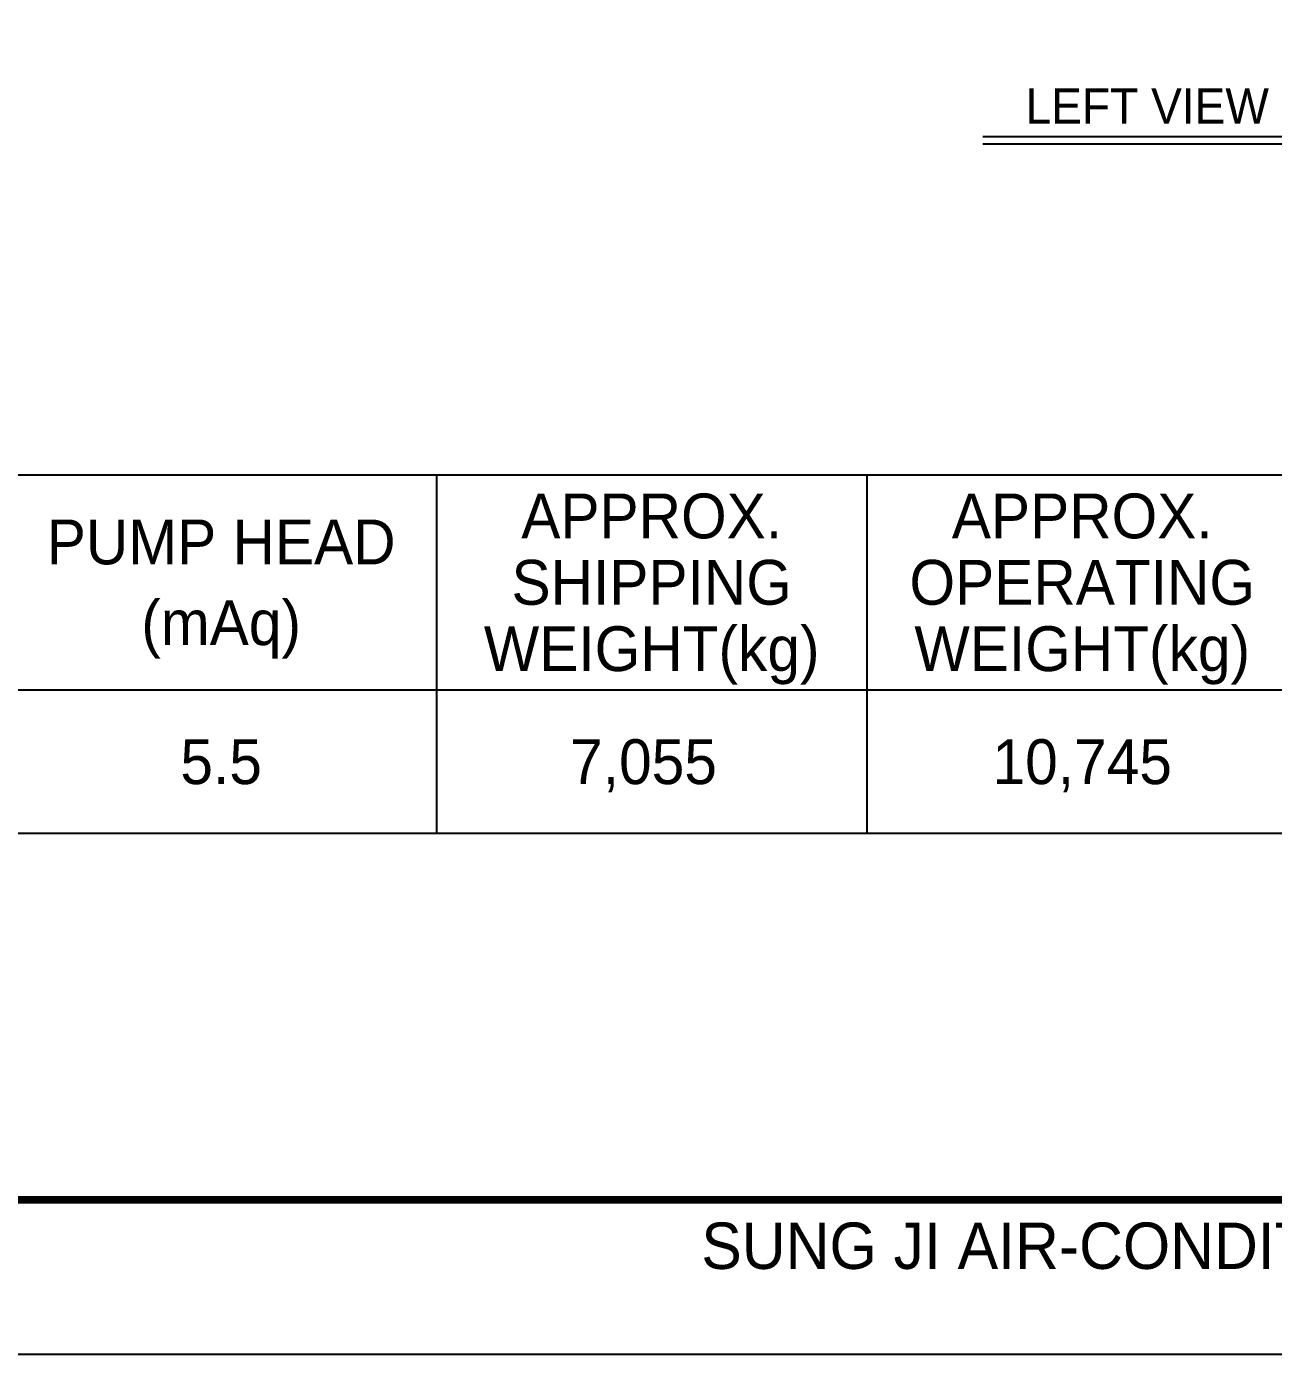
# Model space of a CAD drawing. Header units: millimetres. Extents: x 1817 to 34080, y 1746 to 24560.
# Drawn here: x 9947 to 16139, y 1746 to 8340 of the extents above; entities that cross this region are included whole.
import ezdxf
from ezdxf.enums import TextEntityAlignment as Align

# ---------------------------------------------------------------- set-up
doc = ezdxf.new("R2010")
doc.units = ezdxf.units.MM
for name, color, linetype in [('냉각탑_box', 1, 'Continuous'), ('냉각탑_form', 1, 'Continuous'), ('냉각탑_text', 3, 'Continuous')]:
    doc.layers.add(name, color=color, linetype=linetype)
doc.styles.add('돋움', font='Dotum.ttf')

# ---------------------------------------------------------------- blocks, each defined once
blk = doc.blocks.new('냉각탑form')
at = {"layer": 'Defpoints'}
blk.add_lwpolyline([(0, 297.073), (420.103, 297.073), (420.103, 0), (0, 0)], close=True, dxfattribs=at)
at = {"layer": '냉각탑_form', "const_width": 0.5}
blk.add_lwpolyline([(10.002, 287.07), (10.002, 10.002), (410.1, 10.002), (410.1, 287.07)], close=True, dxfattribs=at)
at = {"layer": '냉각탑_form', "style": '돋움'}
blk.add_text('SUNG JI AIR-CONDITIONING TECHNOLOGY CO. LTD', height=3.00073, dxfattribs=at).set_placement((149.498, 5.529))

msp = doc.modelspace()

# ---------------------------------------------------------------- linework, layer by layer
at = {"layer": '냉각탑_box'}
for p, q in [((14695.3, 7793.5), (16328.6, 7793.5)), ((14695.3, 7758.5), (16328.6, 7758.5)), ((11982.3, 6114.7), (11982.3, 4333.1)), ((14120.2, 6114.7), (14120.2, 4333.1)), ((3965.2, 5045.8), (23117.2, 5045.8))]:
    msp.add_line(p, q, dxfattribs=at)
msp.add_lwpolyline([(3965.2, 6114.7), (23117.2, 6114.7), (23117.2, 4333.1), (3965.2, 4333.1)], close=True, dxfattribs=at)

# ---------------------------------------------------------------- block references
at = {"layer": '냉각탑_form', "xscale": 76.7980057517581, "yscale": 76.7980057517581, "zscale": 76.7980057517581}
msp.add_blockref('냉각탑form', (1816.5, 1745.7), dxfattribs=at)

# ---------------------------------------------------------------- texts
at = {"layer": '냉각탑_text', "style": '돋움'}
for s, height, p in [('LEFT VIEW', 175, (15511.9, 7945.2)), ('APPROX.', 222.7, (13051.3, 5909.8)), ('APPROX.', 222.7, (15189.2, 5909.8)), ('PUMP HEAD', 222.7, (10913.4, 5780.7)), ('SHIPPING', 222.7, (13051.3, 5580.2)), ('OPERATING', 222.7, (15189.2, 5580.2)), ('(mAq)', 222.7, (10913.4, 5379.8)), ('WEIGHT(kg)', 222.7, (13051.3, 5250.6)), ('WEIGHT(kg)', 222.7, (15189.2, 5250.6)), ('5.5', 222.7, (10913.4, 4689.4)), ('7,055 ', 222.7, (13051.3, 4689.4)), ('10,745', 222.7, (15189.2, 4689.4))]:
    msp.add_text(s, height=height, dxfattribs=at).set_placement(p, align=Align.MIDDLE_CENTER)

doc.saveas('drawing.dxf')
